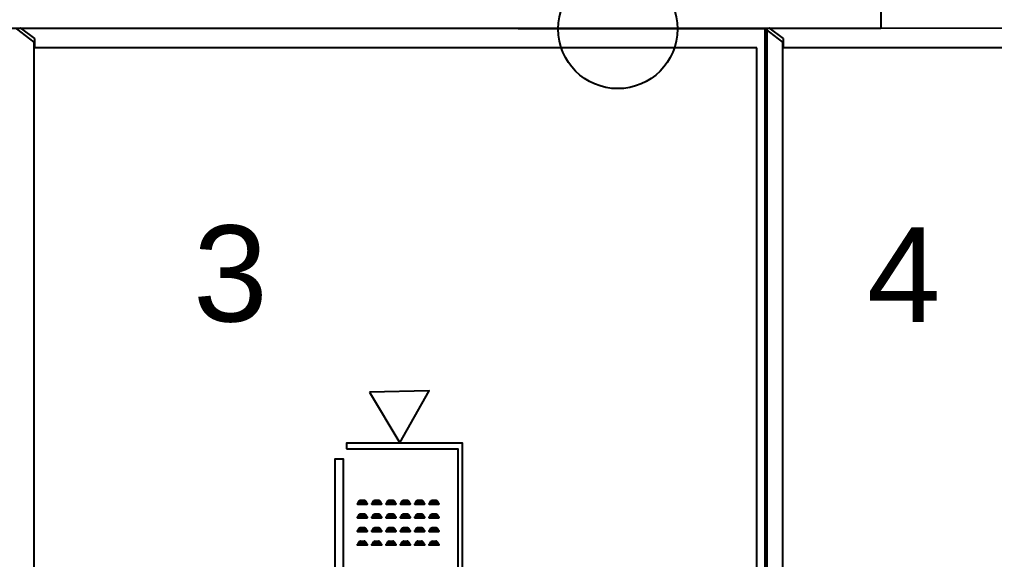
# Model space of a CAD drawing. Header units: inches. Extents: x -42 to 72, y -34 to 80.
# Drawn here: x 14.62 to 43.22, y 32.4 to 48.24 of the extents above; entities that cross this region are included whole.
import ezdxf

# ---------------------------------------------------------------- set-up
doc = ezdxf.new("R2010")
doc.units = ezdxf.units.IN
doc.header["$MEASUREMENT"] = 0
doc.layers.add('Layer 1', color=7, linetype='Continuous')
doc.styles.get("Standard").update_dxf_attribs({"font": 'arial.ttf'})

# ---------------------------------------------------------------- blocks, each defined once
blk = doc.blocks.new('*U2206')
blk.add_lwpolyline([(-0.001, -0.001), (0.001, -0.001), (0, 0.001)], close=True)
blk = doc.blocks.new('*U2207')
at = {"color": 0, "linetype": 'ByBlock', "lineweight": -2, "transparency": 16777216}
for p in [(0, 0), (0.0014, 0), (0.0028, 0), (0.0042, 0), (0.0056, 0), (0.007, 0), (0.0084, 0), (0.0098, 0), (0.0112, 0), (0.0126, 0), (0.014, 0), (0.0154, 0), (0.0168, 0), (0.0182, 0), (0.0196, 0), (0.021, 0), (0.0224, 0), (0.0238, 0), (0.0252, 0), (0.0266, 0), (0.028, 0), (0.0294, 0), (0.0308, 0), (0.0322, 0), (0.0336, 0), (0.035, 0), (0.0364, 0), (0.0378, 0), (0.0392, 0), (0.0406, 0), (0.042, 0), (0.0434, 0), (0.0448, 0), (0.0462, 0), (0.0476, 0), (0.049, 0), (0.0504, 0), (0.0518, 0), (0.0532, 0), (0.0546, 0), (0.056, 0), (0.0574, 0), (0.0588, 0), (0.0602, 0), (0.0616, 0), (0.063, 0), (0.0644, 0), (0.0658, 0), (0.0672, 0), (0.0686, 0), (0.07, 0), (0.0714, 0), (0.0728, 0), (0.0742, 0), (0.0756, 0), (0.077, 0), (0.0784, 0), (0.0798, 0), (0.0812, 0), (0.0826, 0), (0.084, 0), (0.0854, 0), (0.0868, 0), (0.0882, 0), (0.0896, 0), (0.091, 0), (0.0924, 0), (0.0938, 0), (0.0952, 0), (0.0966, 0), (0.098, 0), (0.0994, 0), (0.1008, 0), (0.1022, 0), (0.1036, 0), (0.105, 0), (0.1064, 0), (0.1078, 0), (0.1092, 0), (0.1106, 0), (0.112, 0), (0.1134, 0), (0.1148, 0), (0.1162, 0), (0.1176, 0), (0.119, 0), (0.1204, 0), (0.1218, 0), (0.1232, 0), (0.1246, 0), (0.126, 0)]:
    blk.add_blockref('*U2206', p, dxfattribs=at)
blk = doc.blocks.new('*U2154')
blk.add_lwpolyline([(-0.001, -0.001), (0.001, -0.001), (0, 0.001)], close=True)
blk = doc.blocks.new('*U2155')
at = {"color": 0, "linetype": 'ByBlock', "lineweight": -2, "transparency": 16777216}
for p in [(0, 0), (0.0014, 0), (0.0028, 0), (0.0042, 0), (0.0056, 0), (0.007, 0), (0.0084, 0), (0.0098, 0), (0.0112, 0), (0.0126, 0), (0.014, 0), (0.0154, 0), (0.0168, 0), (0.0182, 0), (0.0196, 0), (0.021, 0), (0.0224, 0), (0.0238, 0), (0.0252, 0), (0.0266, 0), (0.028, 0), (0.0294, 0), (0.0308, 0), (0.0322, 0), (0.0336, 0), (0.035, 0), (0.0364, 0), (0.0378, 0), (0.0392, 0), (0.0406, 0), (0.042, 0), (0.0434, 0), (0.0448, 0), (0.0462, 0), (0.0476, 0), (0.049, 0), (0.0504, 0), (0.0518, 0), (0.0532, 0), (0.0546, 0), (0.056, 0), (0.0574, 0), (0.0588, 0), (0.0602, 0), (0.0616, 0), (0.063, 0), (0.0644, 0), (0.0658, 0), (0.0672, 0), (0.0686, 0), (0.07, 0), (0.0714, 0), (0.0728, 0), (0.0742, 0), (0.0756, 0), (0.077, 0), (0.0784, 0), (0.0798, 0), (0.0812, 0), (0.0826, 0), (0.084, 0), (0.0854, 0), (0.0868, 0), (0.0882, 0), (0.0896, 0), (0.091, 0), (0.0924, 0), (0.0938, 0), (0.0952, 0), (0.0966, 0), (0.098, 0), (0.0994, 0), (0.1008, 0), (0.1022, 0), (0.1036, 0), (0.105, 0), (0.1064, 0), (0.1078, 0), (0.1092, 0), (0.1106, 0), (0.112, 0), (0.1134, 0), (0.1148, 0), (0.1162, 0), (0.1176, 0), (0.119, 0), (0.1204, 0), (0.1218, 0), (0.1232, 0), (0.1246, 0), (0.126, 0), (0.1274, 0), (0.1288, 0), (0.1302, 0), (0.1316, 0), (0.133, 0), (0.1344, 0), (0.1358, 0), (0.1372, 0), (0.1386, 0), (0.14, 0), (0.1414, 0), (0.1428, 0), (0.1442, 0), (0.1456, 0), (0.147, 0), (0.1484, 0), (0.1498, 0), (0.1512, 0), (0.1526, 0), (0.154, 0), (0.1554, 0), (0.1568, 0), (0.1582, 0), (0.1596, 0), (0.161, 0), (0.1624, 0), (0.1638, 0), (0.1652, 0), (0.1666, 0)]:
    blk.add_blockref('*U2154', p, dxfattribs=at)
blk = doc.blocks.new('*U2200')
blk.add_lwpolyline([(-0.001, -0.001), (0.001, -0.001), (0, 0.001)], close=True)
blk = doc.blocks.new('*U2201')
at = {"color": 0, "linetype": 'ByBlock', "lineweight": -2, "transparency": 16777216}
for p in [(0, 0), (0.0014, 0), (0.0028, 0), (0.0042, 0), (0.0056, 0), (0.007, 0), (0.0084, 0), (0.0098, 0), (0.0112, 0), (0.0126, 0), (0.014, 0), (0.0154, 0), (0.0168, 0), (0.0182, 0), (0.0196, 0), (0.021, 0), (0.0224, 0), (0.0238, 0), (0.0252, 0), (0.0266, 0), (0.028, 0), (0.0294, 0), (0.0308, 0), (0.0322, 0), (0.0336, 0), (0.035, 0), (0.0364, 0), (0.0378, 0), (0.0392, 0), (0.0406, 0), (0.042, 0), (0.0434, 0), (0.0448, 0), (0.0462, 0), (0.0476, 0), (0.049, 0), (0.0504, 0), (0.0518, 0), (0.0532, 0), (0.0546, 0), (0.056, 0), (0.0574, 0), (0.0588, 0), (0.0602, 0), (0.0616, 0), (0.063, 0), (0.0644, 0), (0.0658, 0), (0.0672, 0), (0.0686, 0), (0.07, 0), (0.0714, 0), (0.0728, 0), (0.0742, 0), (0.0756, 0), (0.077, 0), (0.0784, 0), (0.0798, 0), (0.0812, 0), (0.0826, 0), (0.084, 0), (0.0854, 0), (0.0868, 0), (0.0882, 0), (0.0896, 0), (0.091, 0), (0.0924, 0), (0.0938, 0), (0.0952, 0), (0.0966, 0), (0.098, 0), (0.0994, 0), (0.1008, 0), (0.1022, 0), (0.1036, 0), (0.105, 0), (0.1064, 0), (0.1078, 0), (0.1092, 0), (0.1106, 0), (0.112, 0), (0.1134, 0), (0.1148, 0), (0.1162, 0), (0.1176, 0), (0.119, 0), (0.1204, 0), (0.1218, 0), (0.1232, 0), (0.1246, 0), (0.126, 0), (0.1274, 0), (0.1288, 0), (0.1302, 0), (0.1316, 0), (0.133, 0), (0.1344, 0), (0.1358, 0), (0.1372, 0), (0.1386, 0), (0.14, 0), (0.1414, 0), (0.1428, 0), (0.1442, 0), (0.1456, 0), (0.147, 0), (0.1484, 0), (0.1498, 0), (0.1512, 0), (0.1526, 0), (0.154, 0), (0.1554, 0), (0.1568, 0), (0.1582, 0), (0.1596, 0), (0.161, 0), (0.1624, 0), (0.1638, 0), (0.1652, 0), (0.1666, 0), (0.168, 0), (0.1694, 0), (0.1708, 0), (0.1722, 0), (0.1736, 0), (0.175, 0), (0.1764, 0), (0.1778, 0), (0.1792, 0), (0.1806, 0), (0.182, 0), (0.1834, 0), (0.1848, 0), (0.1862, 0), (0.1876, 0), (0.189, 0), (0.1904, 0), (0.1918, 0), (0.1932, 0), (0.1946, 0), (0.196, 0), (0.1974, 0), (0.1988, 0), (0.2002, 0)]:
    blk.add_blockref('*U2200', p, dxfattribs=at)
blk = doc.blocks.new('*U2165')
blk.add_lwpolyline([(-0.001, -0.001), (0.001, -0.001), (0, 0.001)], close=True)
blk = doc.blocks.new('*U2166')
at = {"color": 0, "linetype": 'ByBlock', "lineweight": -2, "transparency": 16777216}
for p in [(0, 0), (0.0014, 0), (0.0028, 0), (0.0042, 0), (0.0056, 0), (0.007, 0), (0.0084, 0), (0.0098, 0), (0.0112, 0), (0.0126, 0), (0.014, 0), (0.0154, 0), (0.0168, 0), (0.0182, 0), (0.0196, 0), (0.021, 0), (0.0224, 0), (0.0238, 0), (0.0252, 0), (0.0266, 0), (0.028, 0), (0.0294, 0), (0.0308, 0), (0.0322, 0), (0.0336, 0), (0.035, 0), (0.0364, 0), (0.0378, 0), (0.0392, 0), (0.0406, 0), (0.042, 0), (0.0434, 0), (0.0448, 0), (0.0462, 0), (0.0476, 0), (0.049, 0), (0.0504, 0), (0.0518, 0), (0.0532, 0), (0.0546, 0), (0.056, 0), (0.0574, 0), (0.0588, 0), (0.0602, 0), (0.0616, 0), (0.063, 0), (0.0644, 0), (0.0658, 0), (0.0672, 0), (0.0686, 0), (0.07, 0), (0.0714, 0), (0.0728, 0), (0.0742, 0), (0.0756, 0), (0.077, 0), (0.0784, 0), (0.0798, 0), (0.0812, 0), (0.0826, 0), (0.084, 0), (0.0854, 0), (0.0868, 0), (0.0882, 0), (0.0896, 0), (0.091, 0), (0.0924, 0), (0.0938, 0), (0.0952, 0), (0.0966, 0), (0.098, 0), (0.0994, 0), (0.1008, 0), (0.1022, 0), (0.1036, 0), (0.105, 0), (0.1064, 0), (0.1078, 0), (0.1092, 0), (0.1106, 0), (0.112, 0), (0.1134, 0), (0.1148, 0), (0.1162, 0), (0.1176, 0), (0.119, 0), (0.1204, 0), (0.1218, 0), (0.1232, 0), (0.1246, 0), (0.126, 0), (0.1274, 0), (0.1288, 0), (0.1302, 0), (0.1316, 0), (0.133, 0), (0.1344, 0), (0.1358, 0), (0.1372, 0), (0.1386, 0), (0.14, 0), (0.1414, 0), (0.1428, 0), (0.1442, 0), (0.1456, 0), (0.147, 0), (0.1484, 0), (0.1498, 0), (0.1512, 0), (0.1526, 0), (0.154, 0), (0.1554, 0), (0.1568, 0), (0.1582, 0), (0.1596, 0), (0.161, 0), (0.1624, 0), (0.1638, 0), (0.1652, 0), (0.1666, 0), (0.168, 0), (0.1694, 0), (0.1708, 0), (0.1722, 0), (0.1736, 0), (0.175, 0), (0.1764, 0), (0.1778, 0), (0.1792, 0), (0.1806, 0), (0.182, 0), (0.1834, 0), (0.1848, 0), (0.1862, 0), (0.1876, 0), (0.189, 0), (0.1904, 0), (0.1918, 0), (0.1932, 0), (0.1946, 0), (0.196, 0), (0.1974, 0), (0.1988, 0), (0.2002, 0), (0.2016, 0), (0.203, 0), (0.2044, 0), (0.2058, 0), (0.2072, 0), (0.2086, 0), (0.21, 0), (0.2114, 0), (0.2128, 0), (0.2142, 0), (0.2156, 0), (0.217, 0), (0.2184, 0), (0.2198, 0), (0.2212, 0), (0.2226, 0), (0.224, 0), (0.2254, 0), (0.2268, 0)]:
    blk.add_blockref('*U2165', p, dxfattribs=at)
blk = doc.blocks.new('*U2204')
blk.add_lwpolyline([(-0.001, -0.001), (0.001, -0.001), (0, 0.001)], close=True)
blk = doc.blocks.new('*U2205')
at = {"color": 0, "linetype": 'ByBlock', "lineweight": -2, "transparency": 16777216}
for p in [(0, 0), (0.0014, 0), (0.0028, 0), (0.0042, 0), (0.0056, 0), (0.007, 0), (0.0084, 0), (0.0098, 0), (0.0112, 0), (0.0126, 0), (0.014, 0), (0.0154, 0), (0.0168, 0), (0.0182, 0), (0.0196, 0), (0.021, 0), (0.0224, 0), (0.0238, 0), (0.0252, 0), (0.0266, 0), (0.028, 0), (0.0294, 0), (0.0308, 0), (0.0322, 0), (0.0336, 0), (0.035, 0), (0.0364, 0), (0.0378, 0), (0.0392, 0), (0.0406, 0), (0.042, 0), (0.0434, 0), (0.0448, 0), (0.0462, 0), (0.0476, 0), (0.049, 0), (0.0504, 0), (0.0518, 0), (0.0532, 0), (0.0546, 0), (0.056, 0), (0.0574, 0), (0.0588, 0), (0.0602, 0), (0.0616, 0), (0.063, 0), (0.0644, 0), (0.0658, 0), (0.0672, 0), (0.0686, 0), (0.07, 0), (0.0714, 0), (0.0728, 0), (0.0742, 0), (0.0756, 0), (0.077, 0), (0.0784, 0), (0.0798, 0), (0.0812, 0), (0.0826, 0), (0.084, 0), (0.0854, 0), (0.0868, 0), (0.0882, 0), (0.0896, 0), (0.091, 0), (0.0924, 0), (0.0938, 0), (0.0952, 0), (0.0966, 0), (0.098, 0), (0.0994, 0), (0.1008, 0), (0.1022, 0), (0.1036, 0), (0.105, 0), (0.1064, 0), (0.1078, 0), (0.1092, 0), (0.1106, 0), (0.112, 0), (0.1134, 0), (0.1148, 0), (0.1162, 0), (0.1176, 0), (0.119, 0), (0.1204, 0), (0.1218, 0), (0.1232, 0), (0.1246, 0), (0.126, 0), (0.1274, 0), (0.1288, 0), (0.1302, 0), (0.1316, 0), (0.133, 0), (0.1344, 0), (0.1358, 0), (0.1372, 0), (0.1386, 0), (0.14, 0), (0.1414, 0), (0.1428, 0), (0.1442, 0), (0.1456, 0), (0.147, 0), (0.1484, 0), (0.1498, 0), (0.1512, 0), (0.1526, 0), (0.154, 0), (0.1554, 0), (0.1568, 0), (0.1582, 0), (0.1596, 0), (0.161, 0), (0.1624, 0), (0.1638, 0), (0.1652, 0), (0.1666, 0), (0.168, 0), (0.1694, 0), (0.1708, 0), (0.1722, 0), (0.1736, 0), (0.175, 0), (0.1764, 0), (0.1778, 0), (0.1792, 0), (0.1806, 0), (0.182, 0), (0.1834, 0), (0.1848, 0), (0.1862, 0), (0.1876, 0), (0.189, 0), (0.1904, 0), (0.1918, 0), (0.1932, 0), (0.1946, 0), (0.196, 0), (0.1974, 0), (0.1988, 0), (0.2002, 0), (0.2016, 0), (0.203, 0), (0.2044, 0), (0.2058, 0), (0.2072, 0), (0.2086, 0), (0.21, 0), (0.2114, 0), (0.2128, 0), (0.2142, 0), (0.2156, 0), (0.217, 0), (0.2184, 0), (0.2198, 0), (0.2212, 0), (0.2226, 0), (0.224, 0), (0.2254, 0), (0.2268, 0), (0.2282, 0), (0.2296, 0), (0.231, 0), (0.2324, 0), (0.2338, 0), (0.2352, 0), (0.2366, 0), (0.238, 0), (0.2394, 0), (0.2408, 0), (0.2422, 0), (0.2436, 0), (0.245, 0), (0.2464, 0)]:
    blk.add_blockref('*U2204', p, dxfattribs=at)
blk = doc.blocks.new('*U2202')
blk.add_lwpolyline([(-0.001, -0.001), (0.001, -0.001), (0, 0.001)], close=True)
blk = doc.blocks.new('*U2203')
at = {"color": 0, "linetype": 'ByBlock', "lineweight": -2, "transparency": 16777216}
for p in [(0, 0), (0.0014, 0), (0.0028, 0), (0.0042, 0), (0.0056, 0), (0.007, 0), (0.0084, 0), (0.0098, 0), (0.0112, 0), (0.0126, 0), (0.014, 0), (0.0154, 0), (0.0168, 0), (0.0182, 0), (0.0196, 0), (0.021, 0), (0.0224, 0), (0.0238, 0), (0.0252, 0), (0.0266, 0), (0.028, 0), (0.0294, 0), (0.0308, 0), (0.0322, 0), (0.0336, 0), (0.035, 0), (0.0364, 0), (0.0378, 0), (0.0392, 0), (0.0406, 0), (0.042, 0), (0.0434, 0), (0.0448, 0), (0.0462, 0), (0.0476, 0), (0.049, 0), (0.0504, 0), (0.0518, 0), (0.0532, 0), (0.0546, 0), (0.056, 0), (0.0574, 0), (0.0588, 0), (0.0602, 0), (0.0616, 0), (0.063, 0), (0.0644, 0), (0.0658, 0), (0.0672, 0), (0.0686, 0), (0.07, 0), (0.0714, 0), (0.0728, 0), (0.0742, 0), (0.0756, 0), (0.077, 0), (0.0784, 0), (0.0798, 0), (0.0812, 0), (0.0826, 0), (0.084, 0), (0.0854, 0), (0.0868, 0), (0.0882, 0), (0.0896, 0), (0.091, 0), (0.0924, 0), (0.0938, 0), (0.0952, 0), (0.0966, 0), (0.098, 0), (0.0994, 0), (0.1008, 0), (0.1022, 0), (0.1036, 0), (0.105, 0), (0.1064, 0), (0.1078, 0), (0.1092, 0), (0.1106, 0), (0.112, 0), (0.1134, 0), (0.1148, 0), (0.1162, 0), (0.1176, 0), (0.119, 0), (0.1204, 0), (0.1218, 0), (0.1232, 0), (0.1246, 0), (0.126, 0), (0.1274, 0), (0.1288, 0), (0.1302, 0), (0.1316, 0), (0.133, 0), (0.1344, 0), (0.1358, 0), (0.1372, 0), (0.1386, 0), (0.14, 0), (0.1414, 0), (0.1428, 0), (0.1442, 0), (0.1456, 0), (0.147, 0), (0.1484, 0), (0.1498, 0), (0.1512, 0), (0.1526, 0), (0.154, 0), (0.1554, 0), (0.1568, 0), (0.1582, 0), (0.1596, 0), (0.161, 0), (0.1624, 0), (0.1638, 0), (0.1652, 0), (0.1666, 0), (0.168, 0), (0.1694, 0), (0.1708, 0), (0.1722, 0), (0.1736, 0), (0.175, 0), (0.1764, 0), (0.1778, 0), (0.1792, 0), (0.1806, 0), (0.182, 0), (0.1834, 0), (0.1848, 0), (0.1862, 0), (0.1876, 0), (0.189, 0), (0.1904, 0), (0.1918, 0), (0.1932, 0), (0.1946, 0), (0.196, 0), (0.1974, 0), (0.1988, 0), (0.2002, 0), (0.2016, 0), (0.203, 0), (0.2044, 0), (0.2058, 0), (0.2072, 0), (0.2086, 0), (0.21, 0), (0.2114, 0), (0.2128, 0), (0.2142, 0), (0.2156, 0), (0.217, 0), (0.2184, 0), (0.2198, 0), (0.2212, 0), (0.2226, 0), (0.224, 0), (0.2254, 0), (0.2268, 0), (0.2282, 0), (0.2296, 0), (0.231, 0), (0.2324, 0), (0.2338, 0), (0.2352, 0), (0.2366, 0), (0.238, 0), (0.2394, 0), (0.2408, 0), (0.2422, 0), (0.2436, 0), (0.245, 0), (0.2464, 0), (0.2478, 0), (0.2492, 0), (0.2506, 0), (0.252, 0), (0.2534, 0), (0.2548, 0), (0.2562, 0), (0.2576, 0), (0.259, 0), (0.2604, 0), (0.2618, 0), (0.2632, 0), (0.2646, 0), (0.266, 0), (0.2674, 0), (0.2688, 0), (0.2702, 0), (0.2716, 0), (0.273, 0), (0.2744, 0), (0.2758, 0), (0.2772, 0)]:
    blk.add_blockref('*U2202', p, dxfattribs=at)
blk = doc.blocks.new('*U2137')
for points in [[(-0.118, 0.004), (-0.117, 0.004), (-0.117, -0.016), (0.11, -0.016), (0.11, 0.004), (0.111, 0.004), (0.111, -0.017), (-0.118, -0.017), (-0.118, 0.004)], [(-0.106, 0.025), (-0.105, 0.025), (-0.105, 0.005), (0.096, 0.005), (0.096, 0.025), (0.097, 0.025), (0.097, 0.004), (-0.106, 0.004), (-0.106, 0.025)], [(-0.092, 0.042), (-0.091, 0.042), (-0.091, 0.026), (0.076, 0.026), (0.076, 0.042), (0.077, 0.042), (0.077, 0.025), (-0.092, 0.025), (-0.092, 0.042)], [(-0.071, 0.059), (-0.07, 0.059), (-0.07, 0.046), (0.057, 0.046), (0.057, 0.059), (0.058, 0.059), (0.058, 0.045), (-0.071, 0.045), (-0.071, 0.059)], [(-0.14, -0.037), (-0.139, -0.037), (-0.139, -0.058), (0.139, -0.058), (0.139, -0.037), (0.14, -0.037), (0.14, -0.059), (-0.14, -0.059), (-0.14, -0.037)], [(-0.127, -0.017), (-0.126, -0.017), (-0.126, -0.037), (0.122, -0.037), (0.122, -0.017), (0.123, -0.017), (0.123, -0.038), (-0.127, -0.038), (-0.127, -0.017)]]:
    blk.add_lwpolyline(points)
blk.add_lwpolyline([(-0.071, 0.047), (-0.071, 0.047), (-0.071, 0.047)], close=True)
for name, p in [('*U2201', (-0.105, 0.005)), ('*U2155', (-0.091, 0.026)), ('*U2207', (-0.069, 0.046)), ('*U2203', (-0.139, -0.057)), ('*U2205', (-0.126, -0.037)), ('*U2166', (-0.116, -0.016))]:
    blk.add_blockref(name, p)
blk = doc.blocks.new('*U2138')
at = {"color": 0, "linetype": 'ByBlock', "lineweight": -2, "transparency": 16777216}
for p in [(0, 1.2), (0.421, 1.2), (0.841, 1.2), (1.262, 1.2), (1.682, 1.2), (2.103, 1.2), (0, 0.8), (0.421, 0.8), (0.841, 0.8), (1.262, 0.8), (1.682, 0.8), (2.103, 0.8), (0, 0.4), (0.421, 0.4), (0.841, 0.4), (1.262, 0.4), (1.682, 0.4), (2.103, 0.4), (0, 0), (0.421, 0), (0.841, 0), (1.262, 0), (1.682, 0), (2.103, 0)]:
    blk.add_blockref('*U2137', p, dxfattribs=at)
blk = doc.blocks.new('*U2131')
blk.add_blockref('*U2138', (-1.033, 1.506))
blk = doc.blocks.new('*U2133')
at = {"color": 0, "linetype": 'ByBlock', "lineweight": -2, "transparency": 16777216}
blk.add_blockref('*U2131', (0, 16.591), dxfattribs=at)
blk = doc.blocks.new('*U141')
blk.add_blockref('*U2133', (0, -8.295))
blk = doc.blocks.new('*U142')
at = {"color": 0, "linetype": 'ByBlock', "lineweight": -2, "transparency": 16777216}
blk.add_blockref('*U141', (44, 0), dxfattribs=at)

msp = doc.modelspace()

# ---------------------------------------------------------------- linework, layer by layer
for p, q in [((39.885, 69.985), (39.885, 47.972)), ((39.885, 47.972), (-10.116, 47.972)), ((14.528, 47.967), (15.038, 47.575)), ((15.072, 47.683), (14.651, 47.994)), ((14.651, 47.994), (36.541, 47.967)), ((36.493, 47.967), (37.004, 47.575)), ((36.493, -2.034), (36.493, 47.967)), ((36.541, 47.967), (36.541, -2.034)), ((37.037, 47.683), (36.616, 47.994)), ((36.616, 47.994), (58.507, 47.967)), ((15.038, 47.575), (15.038, -1.558)), ((15.072, 47.412), (15.072, 47.683)), ((37.004, 47.575), (37.004, -1.558)), ((37.037, 47.412), (37.037, 47.683)), ((36.252, 47.412), (15.072, 47.412)), ((36.252, -1.558), (36.252, 47.412)), ((58.218, 47.412), (37.037, 47.412))]:
    msp.add_line(p, q)
for points in [[(24.885, 37.313), (25.775, 35.826), (26.64, 37.347), (24.885, 37.313)], [(24.217, 35.647), (27.476, 35.647), (27.476, 10.515), (24.124, 10.515), (24.124, 35.348), (23.869, 35.348), (23.869, 10.34), (27.618, 10.34), (27.618, 35.813), (24.217, 35.813), (24.217, 35.647)]]:
    msp.add_lwpolyline(points)
msp.add_circle((32.173, 47.96), 1.75)
at = {"layer": 'Layer 1', "color": 240, "lineweight": 35, "true_color": 0xed1c24}
msp.add_open_spline([(54.183, -9.087), (71.825, 12.728), (68.441, 44.715), (46.625, 62.356), (24.81, 79.998), (-7.176, 76.614), (-24.818, 54.799), (-42.459, 32.984), (-39.075, 0.998), (-17.26, -16.644), (4.555, -34.286), (36.542, -30.902), (54.183, -9.087)], degree=3, knots=[0, 0, 0, 0, 1, 1, 1, 2, 2, 2, 3, 3, 3, 4, 4, 4, 4], dxfattribs=at)

# ---------------------------------------------------------------- block references
msp.add_blockref('*U142', (-18.287, 23.083))

# ---------------------------------------------------------------- texts
at = {"insert": (19.715, 42.198), "char_height": 2.817, "attachment_point": 1}
msp.add_mtext_dynamic_manual_height_columns('3', width=0.91954, gutter_width=1, heights=[0], dxfattribs=at)
at = {"insert": (39.477, 42.144), "char_height": 2.78, "attachment_point": 1}
msp.add_mtext('4', dxfattribs=at)

doc.saveas('drawing.dxf')
